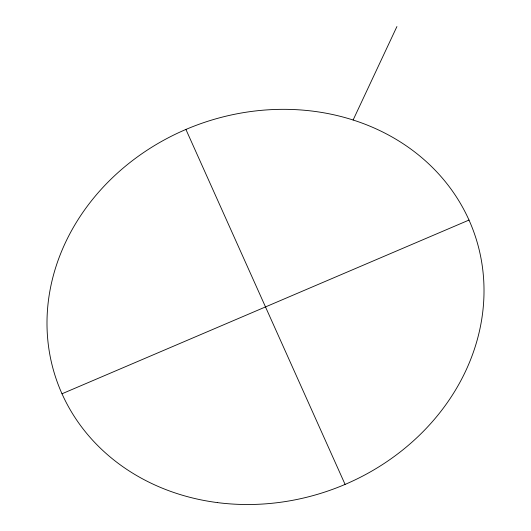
<?xml version="1.0" encoding="UTF-8"?>
<svg xmlns="http://www.w3.org/2000/svg" width="531" height="531" viewBox="0 0 531 531"><rect width="100%" height="100%" fill="white"/><g stroke="black" fill="none" stroke-linecap="round" stroke-linejoin="round"><path stroke-width="0.8" d="M353.115 120.006L396.922 26.55M62.001 393.783L468.999 220.066M185.91 129.438L345.09 484.405M217.352 502.591A221.387 194.373 -19.6 0 0 474.163 232.95A221.387 194.373 -19.6 0 0 104.992 185.233A221.387 194.373 -19.6 0 0 217.352 502.591"/></g></svg>
